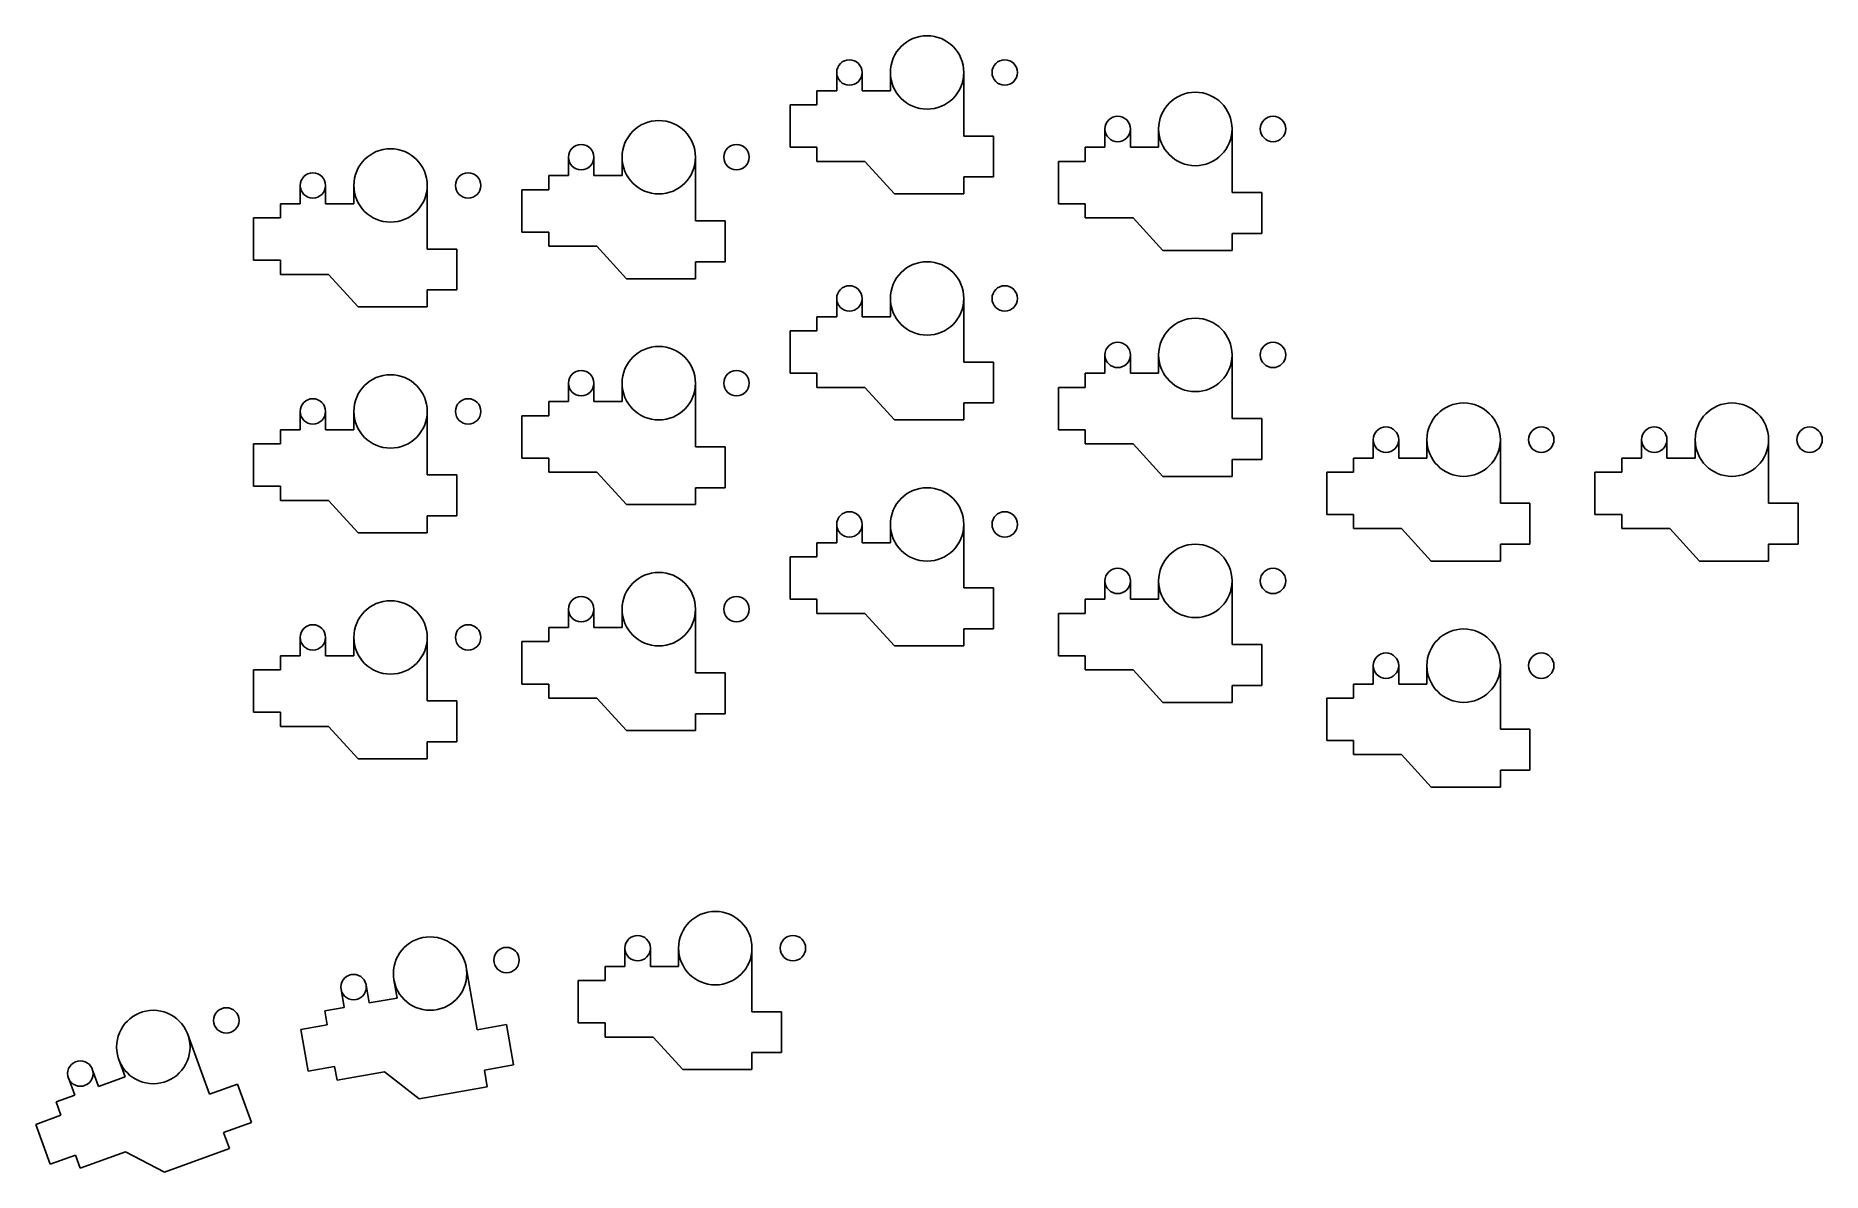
# Model space of a CAD drawing. Header units: millimetres. Extents: x 8 to 134, y -87 to -6.
import ezdxf

# ---------------------------------------------------------------- set-up
doc = ezdxf.new("R2010")
doc.units = ezdxf.units.MM
doc.layers.get('0').update_dxf_attribs({"linetype": 'CONTINUOUS'})

msp = doc.modelspace()

# ---------------------------------------------------------------- linework, layer by layer
for p, q in [((64.6, -9), (64.6, -10.3)), ((66.4, -9), (66.4, -10.3)), ((68.4, -10.3), (68.4, -9)), ((73.6, -9), (73.6, -13.5)), ((61.3, -11.3), (61.3, -14.3)), ((63.2, -11.3), (61.3, -11.3)), ((63.2, -10.3), (63.2, -11.3)), ((64.6, -10.3), (63.2, -10.3)), ((66.4, -10.3), (68.4, -10.3)), ((75.7, -13.5), (73.6, -13.5)), ((75.7, -16.4), (75.7, -13.5)), ((83.6, -13), (83.6, -14.3)), ((85.4, -13), (85.4, -14.3)), ((87.4, -14.3), (87.4, -13)), ((92.6, -13), (92.6, -17.5)), ((45.6, -15), (45.6, -16.3)), ((47.4, -15), (47.4, -16.3)), ((49.4, -16.3), (49.4, -15)), ((54.6, -15), (54.6, -19.5)), ((61.3, -14.3), (63.2, -14.3)), ((63.2, -14.3), (63.2, -15.3)), ((82.2, -14.3), (82.2, -15.3)), ((83.6, -14.3), (82.2, -14.3)), ((85.4, -14.3), (87.4, -14.3)), ((44.2, -16.3), (44.2, -17.3)), ((45.6, -16.3), (44.2, -16.3)), ((47.4, -16.3), (49.4, -16.3)), ((63.2, -15.3), (66.6, -15.3)), ((68.7, -17.6), (66.6, -15.3)), ((73.6, -16.4), (75.7, -16.4)), ((73.6, -17.6), (73.6, -16.4)), ((80.3, -15.3), (80.3, -18.3)), ((82.2, -15.3), (80.3, -15.3)), ((26.6, -17), (26.6, -18.3)), ((28.4, -17), (28.4, -18.3)), ((30.4, -18.3), (30.4, -17)), ((35.6, -17), (35.6, -21.5)), ((42.3, -17.3), (42.3, -20.3)), ((44.2, -17.3), (42.3, -17.3)), ((68.7, -17.6), (73.6, -17.6)), ((94.7, -17.5), (92.6, -17.5)), ((94.7, -20.4), (94.7, -17.5)), ((25.2, -18.3), (25.2, -19.3)), ((26.6, -18.3), (25.2, -18.3)), ((28.4, -18.3), (30.4, -18.3)), ((80.3, -18.3), (82.2, -18.3)), ((82.2, -18.3), (82.2, -19.3)), ((23.3, -19.3), (23.3, -22.3)), ((25.2, -19.3), (23.3, -19.3)), ((56.7, -19.5), (54.6, -19.5)), ((56.7, -22.4), (56.7, -19.5)), ((82.2, -19.3), (85.6, -19.3)), ((87.7, -21.6), (85.6, -19.3)), ((37.7, -21.5), (35.6, -21.5)), ((37.7, -24.4), (37.7, -21.5)), ((42.3, -20.3), (44.2, -20.3)), ((44.2, -20.3), (44.2, -21.3)), ((44.2, -21.3), (47.6, -21.3)), ((49.7, -23.6), (47.6, -21.3)), ((92.6, -20.4), (94.7, -20.4)), ((92.6, -21.6), (92.6, -20.4)), ((23.3, -22.3), (25.2, -22.3)), ((25.2, -22.3), (25.2, -23.3)), ((54.6, -22.4), (56.7, -22.4)), ((54.6, -23.6), (54.6, -22.4)), ((87.7, -21.6), (92.6, -21.6)), ((25.2, -23.3), (28.6, -23.3)), ((30.7, -25.6), (28.6, -23.3)), ((49.7, -23.6), (54.6, -23.6)), ((35.6, -24.4), (37.7, -24.4)), ((35.6, -25.6), (35.6, -24.4)), ((64.6, -25), (64.6, -26.3)), ((66.4, -25), (66.4, -26.3)), ((68.4, -26.3), (68.4, -25)), ((73.6, -25), (73.6, -29.5)), ((30.7, -25.6), (35.6, -25.6)), ((63.2, -26.3), (63.2, -27.3)), ((64.6, -26.3), (63.2, -26.3)), ((66.4, -26.3), (68.4, -26.3)), ((61.3, -27.3), (61.3, -30.3)), ((63.2, -27.3), (61.3, -27.3)), ((83.6, -29), (83.6, -30.3)), ((85.4, -29), (85.4, -30.3)), ((87.4, -30.3), (87.4, -29)), ((92.6, -29), (92.6, -33.5)), ((61.3, -30.3), (63.2, -30.3)), ((63.2, -30.3), (63.2, -31.3)), ((75.7, -29.5), (73.6, -29.5)), ((75.7, -32.4), (75.7, -29.5)), ((82.2, -30.3), (82.2, -31.3)), ((83.6, -30.3), (82.2, -30.3)), ((85.4, -30.3), (87.4, -30.3)), ((45.6, -31), (45.6, -32.3)), ((47.4, -31), (47.4, -32.3)), ((49.4, -32.3), (49.4, -31)), ((54.6, -31), (54.6, -35.5)), ((63.2, -31.3), (66.6, -31.3)), ((68.7, -33.6), (66.6, -31.3)), ((80.3, -31.3), (80.3, -34.3)), ((82.2, -31.3), (80.3, -31.3)), ((44.2, -32.3), (44.2, -33.3)), ((45.6, -32.3), (44.2, -32.3)), ((47.4, -32.3), (49.4, -32.3)), ((73.6, -32.4), (75.7, -32.4)), ((73.6, -33.6), (73.6, -32.4)), ((26.6, -33), (26.6, -34.3)), ((28.4, -33), (28.4, -34.3)), ((30.4, -34.3), (30.4, -33)), ((35.6, -33), (35.6, -37.5)), ((42.3, -33.3), (42.3, -36.3)), ((44.2, -33.3), (42.3, -33.3)), ((68.7, -33.6), (73.6, -33.6)), ((94.7, -33.5), (92.6, -33.5)), ((94.7, -36.4), (94.7, -33.5)), ((23.3, -35.3), (23.3, -38.3)), ((25.2, -35.3), (23.3, -35.3)), ((25.2, -34.3), (25.2, -35.3)), ((26.6, -34.3), (25.2, -34.3)), ((28.4, -34.3), (30.4, -34.3)), ((80.3, -34.3), (82.2, -34.3)), ((82.2, -34.3), (82.2, -35.3)), ((82.2, -35.3), (85.6, -35.3)), ((87.7, -37.6), (85.6, -35.3)), ((102.6, -35), (102.6, -36.3)), ((104.4, -35), (104.4, -36.3)), ((106.4, -36.3), (106.4, -35)), ((111.6, -35), (111.6, -39.5)), ((121.6, -35), (121.6, -36.3)), ((123.4, -35), (123.4, -36.3)), ((125.4, -36.3), (125.4, -35)), ((130.6, -35), (130.6, -39.5)), ((42.3, -36.3), (44.2, -36.3)), ((44.2, -36.3), (44.2, -37.3)), ((56.7, -35.5), (54.6, -35.5)), ((56.7, -38.4), (56.7, -35.5)), ((92.6, -36.4), (94.7, -36.4)), ((92.6, -37.6), (92.6, -36.4)), ((101.2, -36.3), (101.2, -37.3)), ((102.6, -36.3), (101.2, -36.3)), ((104.4, -36.3), (106.4, -36.3)), ((120.2, -36.3), (120.2, -37.3)), ((121.6, -36.3), (120.2, -36.3)), ((123.4, -36.3), (125.4, -36.3)), ((37.7, -37.5), (35.6, -37.5)), ((37.7, -40.4), (37.7, -37.5)), ((44.2, -37.3), (47.6, -37.3)), ((49.7, -39.6), (47.6, -37.3)), ((87.7, -37.6), (92.6, -37.6)), ((99.3, -37.3), (99.3, -40.3)), ((101.2, -37.3), (99.3, -37.3)), ((118.3, -37.3), (118.3, -40.3)), ((120.2, -37.3), (118.3, -37.3)), ((23.3, -38.3), (25.2, -38.3)), ((25.2, -38.3), (25.2, -39.3)), ((54.6, -38.4), (56.7, -38.4)), ((54.6, -39.6), (54.6, -38.4)), ((25.2, -39.3), (28.6, -39.3)), ((30.7, -41.6), (28.6, -39.3)), ((35.6, -40.4), (37.7, -40.4)), ((35.6, -41.6), (35.6, -40.4)), ((49.7, -39.6), (54.6, -39.6)), ((99.3, -40.3), (101.2, -40.3)), ((101.2, -40.3), (101.2, -41.3)), ((113.7, -39.5), (111.6, -39.5)), ((113.7, -42.4), (113.7, -39.5)), ((118.3, -40.3), (120.2, -40.3)), ((120.2, -40.3), (120.2, -41.3)), ((132.7, -39.5), (130.6, -39.5)), ((132.7, -42.4), (132.7, -39.5)), ((30.7, -41.6), (35.6, -41.6)), ((64.6, -41), (64.6, -42.3)), ((66.4, -41), (66.4, -42.3)), ((68.4, -42.3), (68.4, -41)), ((73.6, -41), (73.6, -45.5)), ((101.2, -41.3), (104.6, -41.3)), ((106.7, -43.6), (104.6, -41.3)), ((120.2, -41.3), (123.6, -41.3)), ((125.7, -43.6), (123.6, -41.3)), ((63.2, -42.3), (63.2, -43.3)), ((64.6, -42.3), (63.2, -42.3)), ((66.4, -42.3), (68.4, -42.3)), ((111.6, -42.4), (113.7, -42.4)), ((111.6, -43.6), (111.6, -42.4)), ((130.6, -42.4), (132.7, -42.4)), ((130.6, -43.6), (130.6, -42.4)), ((61.3, -43.3), (61.3, -46.3)), ((63.2, -43.3), (61.3, -43.3)), ((106.7, -43.6), (111.6, -43.6)), ((125.7, -43.6), (130.6, -43.6)), ((75.7, -45.5), (73.6, -45.5)), ((75.7, -48.4), (75.7, -45.5)), ((83.6, -45), (83.6, -46.3)), ((85.4, -45), (85.4, -46.3)), ((87.4, -46.3), (87.4, -45)), ((92.6, -45), (92.6, -49.5)), ((61.3, -46.3), (63.2, -46.3)), ((63.2, -46.3), (63.2, -47.3)), ((82.2, -46.3), (82.2, -47.3)), ((83.6, -46.3), (82.2, -46.3)), ((85.4, -46.3), (87.4, -46.3)), ((45.6, -47), (45.6, -48.3)), ((47.4, -47), (47.4, -48.3)), ((49.4, -48.3), (49.4, -47)), ((54.6, -47), (54.6, -51.5)), ((63.2, -47.3), (66.6, -47.3)), ((68.7, -49.6), (66.6, -47.3)), ((80.3, -47.3), (80.3, -50.3)), ((82.2, -47.3), (80.3, -47.3)), ((26.6, -49), (26.6, -50.3)), ((28.4, -49), (28.4, -50.3)), ((30.4, -50.3), (30.4, -49)), ((35.6, -49), (35.6, -53.5)), ((42.3, -49.3), (42.3, -52.3)), ((44.2, -49.3), (42.3, -49.3)), ((44.2, -48.3), (44.2, -49.3)), ((45.6, -48.3), (44.2, -48.3)), ((47.4, -48.3), (49.4, -48.3)), ((73.6, -48.4), (75.7, -48.4)), ((73.6, -49.6), (73.6, -48.4)), ((25.2, -50.3), (25.2, -51.3)), ((26.6, -50.3), (25.2, -50.3)), ((28.4, -50.3), (30.4, -50.3)), ((68.7, -49.6), (73.6, -49.6)), ((80.3, -50.3), (82.2, -50.3)), ((82.2, -50.3), (82.2, -51.3)), ((94.7, -49.5), (92.6, -49.5)), ((94.7, -52.4), (94.7, -49.5)), ((23.3, -51.3), (23.3, -54.3)), ((25.2, -51.3), (23.3, -51.3)), ((56.7, -51.5), (54.6, -51.5)), ((56.7, -54.4), (56.7, -51.5)), ((82.2, -51.3), (85.6, -51.3)), ((87.7, -53.6), (85.6, -51.3)), ((102.6, -51), (102.6, -52.3)), ((104.4, -51), (104.4, -52.3)), ((106.4, -52.3), (106.4, -51)), ((111.6, -51), (111.6, -55.5)), ((42.3, -52.3), (44.2, -52.3)), ((44.2, -52.3), (44.2, -53.3)), ((92.6, -52.4), (94.7, -52.4)), ((92.6, -53.6), (92.6, -52.4)), ((101.2, -52.3), (101.2, -53.3)), ((102.6, -52.3), (101.2, -52.3)), ((104.4, -52.3), (106.4, -52.3)), ((23.3, -54.3), (25.2, -54.3)), ((25.2, -54.3), (25.2, -55.3)), ((37.7, -53.5), (35.6, -53.5)), ((37.7, -56.4), (37.7, -53.5)), ((44.2, -53.3), (47.6, -53.3)), ((49.7, -55.6), (47.6, -53.3)), ((54.6, -54.4), (56.7, -54.4)), ((54.6, -55.6), (54.6, -54.4)), ((87.7, -53.6), (92.6, -53.6)), ((99.3, -53.3), (99.3, -56.3)), ((101.2, -53.3), (99.3, -53.3)), ((25.2, -55.3), (28.6, -55.3)), ((30.7, -57.6), (28.6, -55.3)), ((49.7, -55.6), (54.6, -55.6)), ((113.7, -55.5), (111.6, -55.5)), ((113.7, -58.4), (113.7, -55.5)), ((35.6, -56.4), (37.7, -56.4)), ((35.6, -57.6), (35.6, -56.4)), ((99.3, -56.3), (101.2, -56.3)), ((101.2, -56.3), (101.2, -57.3)), ((30.7, -57.6), (35.6, -57.6)), ((101.2, -57.3), (104.6, -57.3)), ((106.7, -59.6), (104.6, -57.3)), ((111.6, -58.4), (113.7, -58.4)), ((111.6, -59.6), (111.6, -58.4)), ((106.7, -59.6), (111.6, -59.6)), ((49.6, -71), (49.6, -72.3)), ((51.4, -71), (51.4, -72.3)), ((53.4, -72.3), (53.4, -71)), ((58.6, -71), (58.6, -75.5)), ((33.465242, -74.531735), (33.2395, -73.251485)), ((38.3605, -72.348515), (39.141917, -76.78015)), ((46.3, -73.3), (46.3, -76.3)), ((48.2, -73.3), (46.3, -73.3)), ((48.2, -72.3), (48.2, -73.3)), ((49.6, -72.3), (48.2, -72.3)), ((51.4, -72.3), (53.4, -72.3)), ((29.49723, -73.911348), (29.722973, -75.191598)), ((31.269884, -73.598782), (31.495627, -74.879032)), ((31.495627, -74.879032), (33.465242, -74.531735)), ((29.722973, -75.191598), (28.344242, -75.434706)), ((28.344242, -75.434706), (28.51789, -76.419514)), ((60.7, -75.5), (58.6, -75.5)), ((60.7, -78.4), (60.7, -75.5)), ((18.643201, -77.110748), (20.182291, -81.339364)), ((28.51789, -76.419514), (26.646756, -76.749445)), ((26.646756, -76.749445), (27.1677, -79.703868)), ((41.210013, -76.415488), (39.141917, -76.78015)), ((41.713593, -79.271431), (41.210013, -76.415488)), ((46.3, -76.3), (48.2, -76.3)), ((48.2, -76.3), (48.2, -77.3)), ((48.2, -77.3), (51.6, -77.3)), ((53.7, -79.6), (51.6, -77.3)), ((58.6, -78.4), (60.7, -78.4)), ((58.6, -79.6), (58.6, -78.4)), ((11.877414, -79.573293), (12.32204, -80.794893)), ((14.201425, -80.110853), (13.756799, -78.889252)), ((27.1677, -79.703868), (29.038835, -79.373937)), ((29.038835, -79.373937), (29.212483, -80.358745)), ((39.645497, -79.636092), (41.713593, -79.271431)), ((39.853874, -80.817861), (39.645497, -79.636092)), ((53.7, -79.6), (58.6, -79.6)), ((10.185967, -80.188929), (10.630593, -81.410529)), ((12.32204, -80.794893), (14.201425, -80.110853)), ((22.155646, -80.621122), (20.182291, -81.339364)), ((23.147504, -83.346231), (22.155646, -80.621122)), ((29.212483, -80.358745), (32.560829, -79.768341)), ((35.028316, -81.668737), (32.560829, -79.768341)), ((35.028316, -81.668737), (39.853874, -80.817861)), ((10.630593, -81.410529), (9.315024, -81.889358)), ((9.315024, -81.889358), (9.657044, -82.82905)), ((9.657044, -82.82905), (7.871628, -83.478888)), ((7.871628, -83.478888), (8.897688, -86.297966)), ((21.17415, -84.064473), (23.147504, -83.346231)), ((21.584574, -85.192104), (21.17415, -84.064473)), ((8.897688, -86.297966), (10.683104, -85.648128)), ((10.683104, -85.648128), (11.025124, -86.587821)), ((11.025124, -86.587821), (14.220079, -85.424952)), ((16.98008, -86.868003), (14.220079, -85.424952)), ((16.98008, -86.868003), (21.584574, -85.192104))]:
    msp.add_line(p, q)
for centre, radius in [((71, -9), 2.6), ((65.5, -9), 0.9), ((76.5, -9), 0.9), ((90, -13), 2.6), ((52, -15), 2.6), ((84.5, -13), 0.9), ((95.5, -13), 0.9), ((33, -17), 2.6), ((46.5, -15), 0.9), ((57.5, -15), 0.9), ((27.5, -17), 0.9), ((38.5, -17), 0.9), ((71, -25), 2.6), ((65.5, -25), 0.9), ((76.5, -25), 0.9), ((90, -29), 2.6), ((52, -31), 2.6), ((84.5, -29), 0.9), ((95.5, -29), 0.9), ((46.5, -31), 0.9), ((57.5, -31), 0.9), ((33, -33), 2.6), ((27.5, -33), 0.9), ((38.5, -33), 0.9), ((109, -35), 2.6), ((128, -35), 2.6), ((103.5, -35), 0.9), ((114.5, -35), 0.9), ((122.5, -35), 0.9), ((133.5, -35), 0.9), ((71, -41), 2.6), ((65.5, -41), 0.9), ((76.5, -41), 0.9), ((90, -45), 2.6), ((84.5, -45), 0.9), ((95.5, -45), 0.9), ((52, -47), 2.6), ((33, -49), 2.6), ((46.5, -47), 0.9), ((57.5, -47), 0.9), ((27.5, -49), 0.9), ((38.5, -49), 0.9), ((109, -51), 2.6), ((103.5, -51), 0.9), ((114.5, -51), 0.9), ((56, -71), 2.6), ((35.8, -72.8), 2.6), ((50.5, -71), 0.9), ((61.5, -71), 0.9), ((41.216443, -71.844935), 0.9), ((30.383557, -73.755065), 0.9), ((16.2, -78), 2.6), ((21.368309, -76.118889), 0.9), ((11.031691, -79.881111), 0.900001)]:
    msp.add_circle(centre, radius)

doc.saveas('drawing.dxf')
